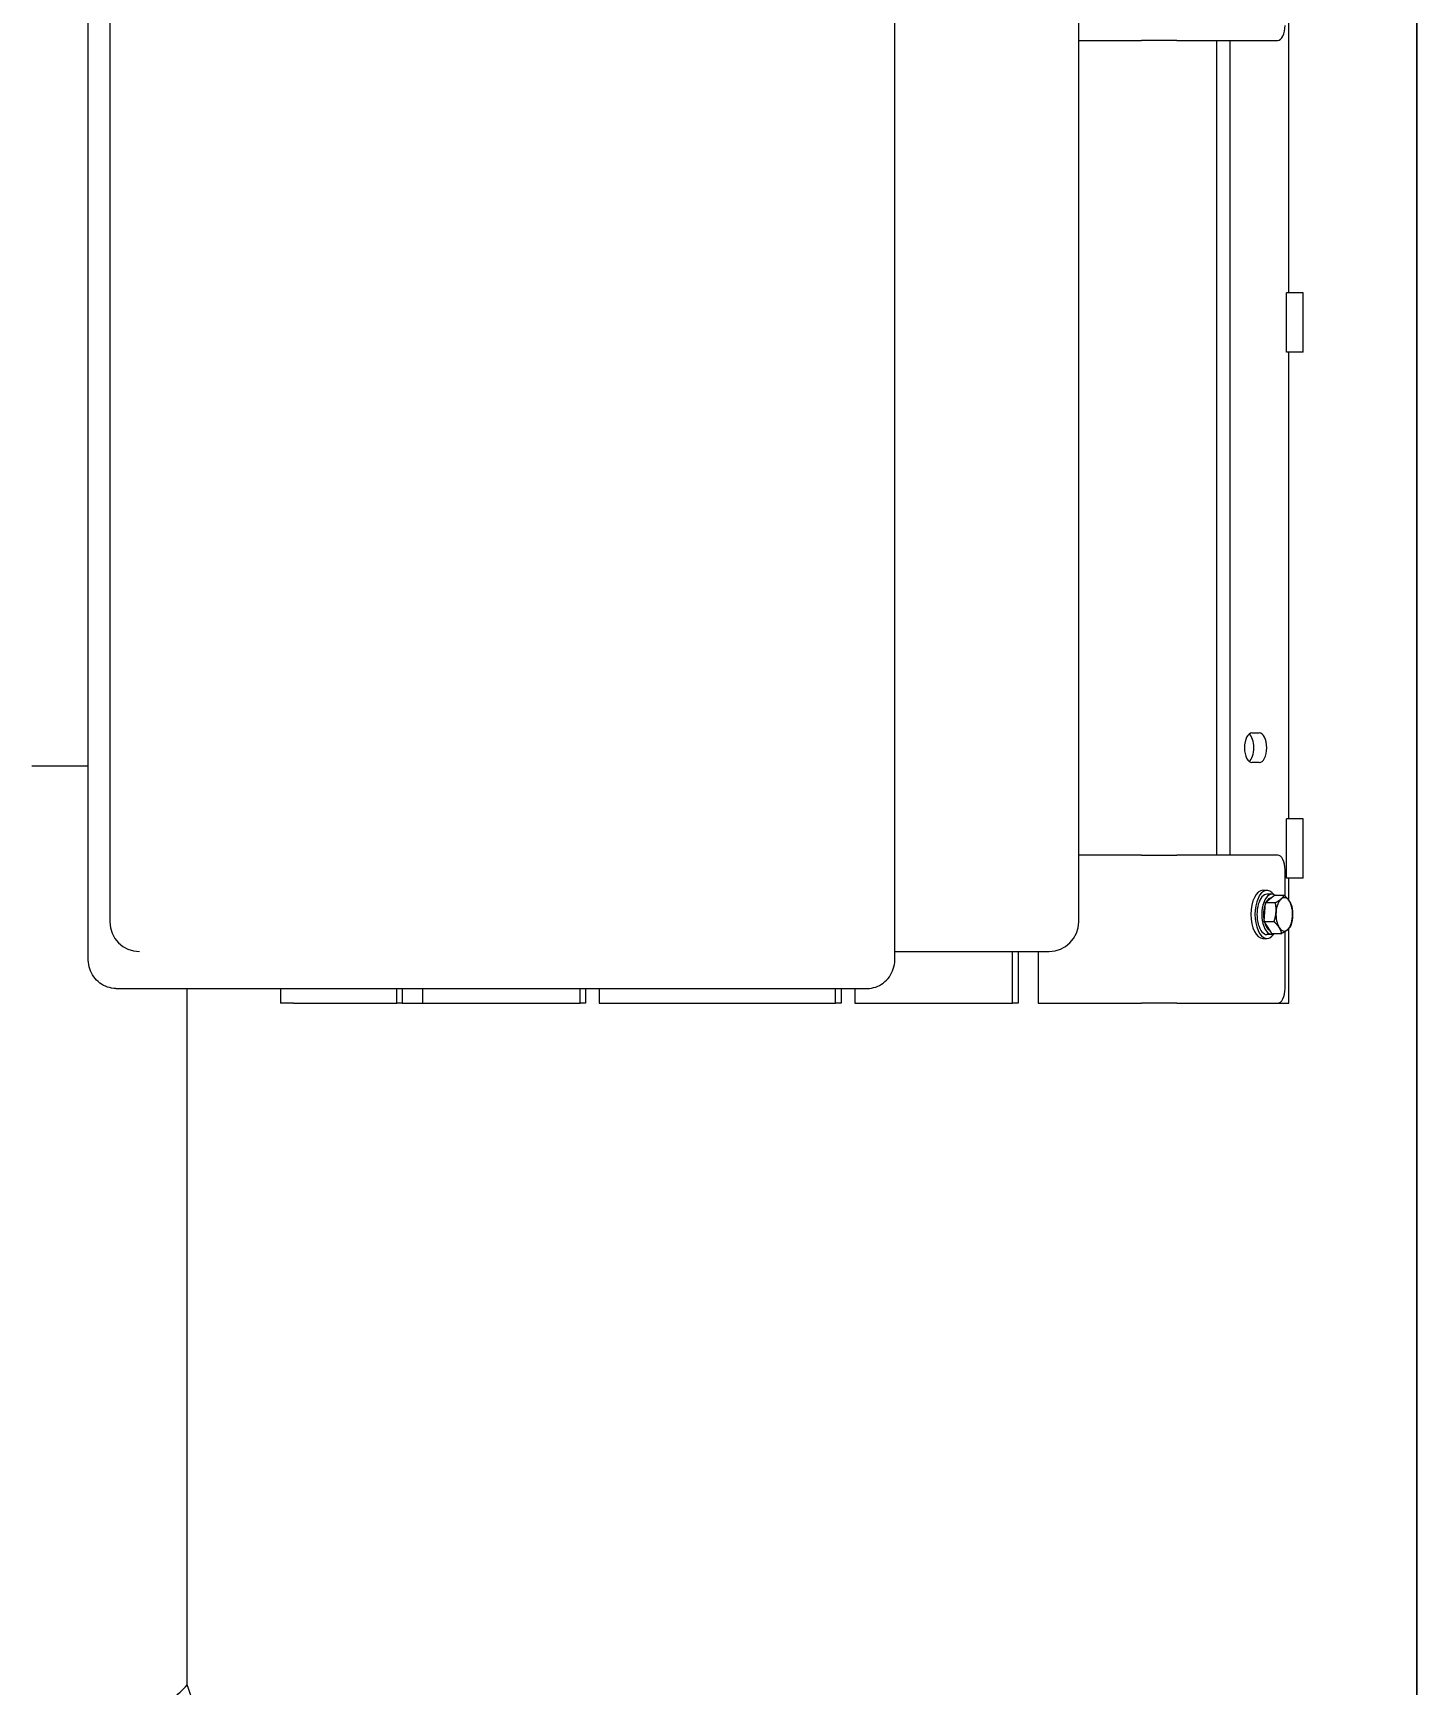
# Model space of a CAD drawing. Header units: inches. Extents: x 19 to 503, y 7 to 322.
# Drawn here: x 366.75 to 390.1, y 85.69 to 113.58 of the extents above; entities that cross this region are included whole.
import ezdxf

# ---------------------------------------------------------------- set-up
doc = ezdxf.new("R2010")
doc.units = ezdxf.units.IN
doc.header["$LTSCALE"] = 15
doc.header["$MEASUREMENT"] = 0
for name, color, linetype, lineweight in [('Dimension (ANSI)', 7, 'Continuous', 25), ('Symbol (ANSI)', 7, 'Continuous', 25), ('Visible (ANSI)', 7, 'Continuous', 50)]:
    doc.layers.add(name, color=color, linetype=linetype, lineweight=lineweight)
doc.styles.add('MEMCOR Medium', font='arial.ttf')
doc.dimstyles.new('Default (ANSI)', dxfattribs={"dimscale": 15, "dimtxt": 0.15, "dimasz": 0.098425, "dimexe": 0.125, "dimexo": 0.0625, "dimgap": 0.031496, "dimtad": 0, "dimtih": 1, "dimtoh": 1, "dimdec": 4, "dimrnd": 1e-08, "dimzin": 3, "dimdsep": 46, "dimlunit": 5, "dimtxsty": 'MEMCOR Medium', "dimcen": 0.09, "dimdle": 0.393701, "dimclrd": 256, "dimclre": 256, "dimclrt": 256, "dimadec": 0, "dimazin": 1, "dimtfac": 0.8, "dimtofl": 0, "dimtmove": 0, "dimatfit": 3, "dimfxl": 1, "dimfrac": 1, "dimtolj": 1, "dimtzin": 4, "dimlwd": -1, "dimlwe": -1, "dimarcsym": 0})
doc.dimstyles.new('Default (ANSI)$7', dxfattribs={"dimscale": 15, "dimtxt": 0.15, "dimasz": 0.098425, "dimexe": 0.125, "dimexo": 0.0625, "dimgap": 0.031496, "dimtad": 0, "dimtih": 1, "dimtoh": 1, "dimdec": 4, "dimrnd": 1e-08, "dimzin": 3, "dimdsep": 46, "dimlunit": 5, "dimtxsty": 'MEMCOR Medium', "dimcen": 0.09, "dimdle": 0.393701, "dimclrd": 256, "dimclre": 256, "dimclrt": 256, "dimadec": 0, "dimazin": 1, "dimtfac": 0.8, "dimtofl": 0, "dimtmove": 0, "dimatfit": 3, "dimfxl": 1, "dimfrac": 1, "dimtolj": 1, "dimtzin": 4, "dimlwd": -1, "dimlwe": -1, "dimarcsym": 0})

# ---------------------------------------------------------------- blocks, each defined once
blk = doc.blocks.new('*D25')
at = {"layer": 'Defpoints', "color": 0, "transparency": 16777216}
for p in [(389.524, 150.965), (322.574, 59.697), (369.936, 59.697)]:
    blk.add_point(p, dxfattribs=at)
at = {"layer": 'Dimension (ANSI)', "transparency": 16777216}
for p, q in [((388.587, 150.965), (320.699, 150.965)), ((322.574, 149.489), (322.574, 120.941)), ((322.574, 61.174), (322.574, 101.819)), ((368.999, 59.697), (320.699, 59.697))]:
    blk.add_line(p, q, dxfattribs=at)
for points in [[(322.328, 149.489), (322.82, 149.489), (322.574, 150.965)], [(322.328, 61.174), (322.82, 61.174), (322.574, 59.697)]]:
    blk.add_solid(points, dxfattribs=at)
at = {"layer": 'Dimension (ANSI)', "transparency": 16777216, "char_height": 2.25, "attachment_point": 5, "style": 'MEMCOR Medium'}
for s, insert in [('\\A1; \\fArial|b0|i0;91{\\H0.8x;\\S1#4;} in', (322.574, 113.675)), ('\\A1;[2318.2 mm]{\\P\\fArial|b0|i0;SHIPPING\\P\\fArial|b0|i0;HEIGHT\\P\\fArial|b0|i0;REF.}', (322.574, 104.114))]:
    blk.add_mtext(s, dxfattribs=dict(at, insert=insert))

msp = doc.modelspace()

# ---------------------------------------------------------------- linework, layer by layer
at = {"layer": 'Visible (ANSI)', "linetype": 'Continuous', "lineweight": 18}
for p, q in [((390.097271, 134.700384), (390.097271, 69.700384)), ((390.097276, 69.700384), (390.097276, 134.700384)), ((390.100887, 134.700384), (390.100887, 69.700384)), ((390.100892, 69.700384), (390.100892, 134.700384)), ((367.675937, 97.950384), (367.675937, 114.700384)), ((381.291318, 97.950384), (381.291318, 114.700384)), ((368.041962, 114.075384), (368.041962, 98.575384)), ((384.391799, 98.575384), (384.391799, 114.075384)), ((387.940329, 109.190384), (387.940329, 114.21363)), ((384.391799, 113.450384), (385.452277, 113.450384)), ((386.049913, 113.450384), (385.452277, 113.450384)), ((386.049913, 113.450384), (387.750841, 113.450384)), ((386.723823, 99.700384), (386.723823, 113.450384)), ((386.940329, 113.450384), (386.940329, 99.700384)), ((388.18209, 109.190384), (387.901722, 109.190384)), ((387.901722, 108.190384), (387.901722, 109.190384)), ((388.18209, 108.190384), (388.18209, 109.190384)), ((388.18209, 108.190384), (387.901722, 108.190384)), ((387.940329, 100.310384), (387.940329, 108.190384)), ((387.315329, 101.762884), (387.440329, 101.762884)), ((387.440329, 101.262884), (387.315329, 101.262884)), ((367.675937, 101.200384), (366.724082, 101.200384)), ((388.18209, 100.310384), (387.901722, 100.310384)), ((387.901722, 99.310384), (387.901722, 100.310384)), ((388.18209, 99.310384), (388.18209, 100.310384)), ((385.452277, 99.700384), (384.391799, 99.700384)), ((385.452277, 99.700384), (386.049913, 99.700384)), ((387.750841, 99.700384), (386.049913, 99.700384)), ((387.875841, 99.008565), (387.875841, 99.450384)), ((388.18209, 99.310384), (387.901722, 99.310384)), ((387.940329, 98.933955), (387.940329, 99.310384)), ((387.500841, 99.106384), (387.570123, 99.106384)), ((387.651529, 99.040384), (387.570123, 99.040384)), ((387.619924, 98.960412), (387.694987, 99.021911)), ((387.694987, 99.021911), (387.862046, 99.021911)), ((387.523056, 98.577386), (387.533958, 98.73815)), ((387.533958, 98.73815), (387.54486, 98.898914)), ((387.54486, 98.898914), (387.619924, 98.960412)), ((387.54486, 98.898914), (387.711918, 98.898914)), ((387.523056, 98.577386), (387.690114, 98.577386)), ((387.587218, 98.478122), (387.523056, 98.577386)), ((387.651379, 98.378857), (387.587218, 98.478122)), ((387.940329, 97.200384), (387.940329, 98.46363)), ((387.500841, 98.294384), (387.570123, 98.294384)), ((387.651529, 98.360384), (387.570123, 98.360384)), ((387.651379, 98.378857), (387.818437, 98.378857)), ((387.875841, 97.450384), (387.875841, 98.412069)), ((381.291318, 98.075384), (383.891799, 98.075384)), ((383.275648, 97.200384), (383.275648, 98.075384)), ((383.369398, 98.075384), (383.369398, 97.200384)), ((383.70866, 98.075384), (383.70866, 97.200384)), ((368.142443, 97.450384), (380.699811, 97.450384)), ((369.34862, 85.694343), (369.34862, 97.450384)), ((370.920976, 97.450384), (370.920976, 97.200384)), ((372.883343, 97.200384), (372.883343, 97.450384)), ((372.977093, 97.450384), (372.977093, 97.200384)), ((373.316356, 97.450384), (373.316356, 97.200384)), ((375.977219, 97.200384), (375.977219, 97.450384)), ((376.070969, 97.450384), (376.070969, 97.200384)), ((376.301978, 97.450384), (376.301978, 97.200384)), ((380.290025, 97.200384), (380.290025, 97.450384)), ((380.383775, 97.450384), (380.383775, 97.200384)), ((380.614785, 97.450384), (380.614785, 97.200384)), ((380.699811, 97.450384), (380.824811, 97.450384)), ((371.139726, 97.200384), (370.920976, 97.200384)), ((371.139726, 97.200384), (372.883343, 97.200384)), ((372.977093, 97.200384), (372.883343, 97.200384)), ((372.977093, 97.200384), (373.316356, 97.200384)), ((373.316356, 97.200384), (375.977219, 97.200384)), ((376.070969, 97.200384), (375.977219, 97.200384)), ((376.301978, 97.200384), (380.290025, 97.200384)), ((380.383775, 97.200384), (380.290025, 97.200384)), ((380.614785, 97.200384), (383.275648, 97.200384)), ((383.369398, 97.200384), (383.275648, 97.200384)), ((383.70866, 97.200384), (385.452277, 97.200384)), ((386.049913, 97.200384), (385.452277, 97.200384)), ((386.049913, 97.200384), (387.750841, 97.200384)), ((387.750841, 97.200384), (387.940329, 97.200384))]:
    msp.add_line(p, q, dxfattribs=at)
for centre, start, end in [((368.541962, 98.575384), 180, 270), ((383.891799, 98.575384), 270, 0)]:
    msp.add_arc(centre, 0.5, start, end, dxfattribs=at)
for centre, major_axis, start_param, end_param in [((387.750841, 113.700384), (0, -0.25), 0, 1.570796327), ((387.315329, 101.512884), (0, -0.25), 3.141592654, 6.283185307), ((387.223823, 101.512884), (0, -0.25), 0.374734433, 2.766858221), ((387.440329, 101.512884), (0, 0.25), 3.141592654, 6.283185307), ((387.750841, 99.450384), (0, 0.25), 4.71238898, 6.283185307), ((387.500841, 98.700384), (0, -0.406), 3.141592654, 6.283185307), ((387.570123, 98.700384), (0, -0.406), 2.53151287, 6.893265091), ((387.570123, 98.700384), (0, 0.34), 0, 3.141592654), ((387.651529, 98.700384), (0, -0.34), 2.810438906, 6.614339055), ((387.651529, 98.700384), (0, 0.281), 0.04527889, 0.732306867), ((387.861977, 98.700384), (0, 0.281), 5.624780634, 6.671978185), ((387.651529, 98.700384), (0, 0.281), 0.876031565, 1.995949293), ((387.861977, 98.700384), (0, -0.281), 4.577583083, 5.624780634), ((387.861977, 98.700384), (0, 0.281), 0.388792878, 1.435990429), ((387.861977, 98.700384), (0, 0.281), 4.577583083, 5.624780634), ((387.651529, 98.700384), (0, -0.281), 5.187012346, 6.062548922), ((387.861977, 98.700384), (0, -0.281), 5.624780634, 6.671978185), ((387.861977, 98.700384), (0, -0.281), 0.388792878, 1.435990429), ((387.750841, 97.450384), (0, -0.25), 0, 1.570796327)]:
    msp.add_ellipse(centre, major_axis=major_axis, ratio=0.5, start_param=start_param, end_param=end_param, dxfattribs=at)
for points in [[(387.808717, 98.960412), (387.843554, 98.988954), (387.862046, 99.021911)], [(387.862046, 99.021911), (387.918165, 98.968715), (387.947943, 98.922647)], [(387.690114, 98.577386), (387.717692, 98.663539), (387.722752, 98.73815)], [(387.711918, 98.898914), (387.77388, 98.931871), (387.808717, 98.960412)], [(387.722752, 98.73815), (387.727811, 98.812761), (387.711918, 98.898914)], [(387.947943, 98.922647), (387.97772, 98.876578), (387.990369, 98.823382)], [(387.990369, 98.823382), (388.006262, 98.737229), (388.001202, 98.662618)], [(387.776011, 98.478122), (387.746234, 98.524191), (387.690114, 98.577386)], [(387.818437, 98.378857), (387.805789, 98.432053), (387.776011, 98.478122)], [(387.915236, 98.440356), (387.880399, 98.411814), (387.818437, 98.378857)], [(387.968565, 98.501855), (387.950074, 98.468898), (387.915236, 98.440356)], [(388.001202, 98.662618), (387.996142, 98.588008), (387.968565, 98.501855)]]:
    msp.add_rational_spline(points, [1, 1.0379548493, 1], degree=2, dxfattribs=at)
for points, knots in [([(368.142443, 97.450384), (368.094369, 97.450384), (368.046342, 97.458441), (367.955054, 97.489379), (367.911975, 97.512529), (367.833511, 97.571585), (367.798709, 97.608105), (367.741457, 97.689265), (367.719146, 97.734012), (367.687873, 97.827281), (367.67889, 97.875822), (367.676142, 97.933206), (367.675937, 97.941795), (367.675937, 97.950384)], [1.570796327, 1.570796327, 1.570796327, 1.570796327, 1.85628195, 1.85628195, 2.148446526, 2.148446526, 2.458040774, 2.458040774, 2.77220004, 2.77220004, 3.086359305, 3.086359305, 3.141592654, 3.141592654, 3.141592654, 3.141592654]), ([(380.824811, 97.450384), (380.872885, 97.450384), (380.920912, 97.458441), (381.0122, 97.489379), (381.055279, 97.512529), (381.133743, 97.571585), (381.168546, 97.608105), (381.225798, 97.689265), (381.248108, 97.734012), (381.279381, 97.827281), (381.288365, 97.875822), (381.291112, 97.933206), (381.291318, 97.941795), (381.291318, 97.950384)], [4.71238898, 4.71238898, 4.71238898, 4.71238898, 4.997874603, 4.997874603, 5.29003918, 5.29003918, 5.599633428, 5.599633428, 5.913792693, 5.913792693, 6.227951959, 6.227951959, 6.283185307, 6.283185307, 6.283185307, 6.283185307]), ([(369.34862, 71.706425), (369.34862, 71.706425), (369.363152, 71.749148), (369.422374, 71.927858), (369.467028, 72.063795), (369.579377, 72.421775), (369.647077, 72.644101), (369.792888, 73.156416), (369.870866, 73.446442), (370.0223, 74.063525), (370.101197, 74.412247), (370.250328, 75.17253), (370.32041, 75.584089), (370.437606, 76.444494), (370.484687, 76.894092), (370.547317, 77.800544), (370.562802, 78.257413), (370.562802, 79.143355), (370.547317, 79.600224), (370.484687, 80.506676), (370.437606, 80.956274), (370.32041, 81.816679), (370.250328, 82.228239), (370.101197, 82.988521), (370.0223, 83.337244), (369.870866, 83.954326), (369.792888, 84.244352), (369.647077, 84.756667), (369.579377, 84.978993), (369.467028, 85.336973), (369.422374, 85.472911), (369.363152, 85.65162), (369.34862, 85.694343), (369.34862, 85.694343)], [26.996968802, 26.996968802, 26.996968802, 26.996968802, 30.370769556, 30.370769556, 33.74457031, 33.74457031, 37.118371064, 37.118371064, 40.492171818, 40.492171818, 43.867613264, 43.867613264, 47.243054711, 47.243054711, 50.618496157, 50.618496157, 53.993937604, 53.993937604, 57.36937905, 57.36937905, 60.744820497, 60.744820497, 64.120261943, 64.120261943, 67.495703389, 67.495703389, 70.869504144, 70.869504144, 74.243304898, 74.243304898, 77.617105652, 77.617105652, 80.990906405, 80.990906405, 80.990906406, 80.990906406])]:
    msp.add_open_spline(points, degree=3, knots=knots, dxfattribs=at)
msp.add_open_spline([(369.104402, 85.450384), (369.1858, 85.531711), (369.267222, 85.613016), (369.34862, 85.694343)], degree=3, dxfattribs=at)

# ---------------------------------------------------------------- dimensions: what is measured, and where the dimension line sits
at = {"layer": 'Dimension (ANSI)'}
dim = msp.add_linear_dim(base=(322.573859, 59.697384), p1=(389.524082, 150.965384), p2=(369.936431, 59.697384), angle=90, text=' \\fArial|b0|i0;<> in\\X[2318.2 mm]{\\P\\fArial|b0|i0;SHIPPING\\P\\fArial|b0|i0;HEIGHT\\P\\fArial|b0|i0;REF.}', dimstyle='Default (ANSI)', override={"dimgap": 0.031496, "dimdec": 4, "dimpost": '', "dimtol": 0, "dimlim": 0, "dimtp": 0, "dimtm": 0, "dimtdec": 2, "dimatfit": 1}, dxfattribs=at)
dim.commit()
dim.dimension.update_dxf_attribs({"geometry": '*D25', "text_midpoint": (322.573859, 111.379821), "dimtype": 160})

# ---------------------------------------------------------------- leaders
at = {"layer": 'Symbol (ANSI)', "annotation_type": 0, "has_hookline": 1, "hookline_direction": 1, "text_width": 31.515349}
msp.add_leader([(367.599082, 80.285412), (359.586013, 99.142342), (358.109636, 99.142342)], dimstyle='Default (ANSI)$7', override={"dimtad": 0}, dxfattribs=at)

doc.saveas('drawing.dxf')
